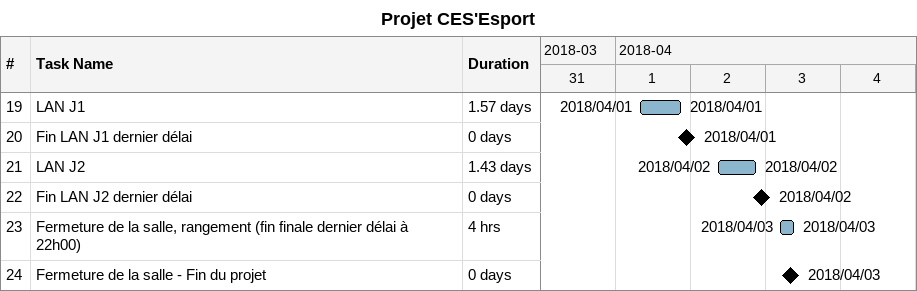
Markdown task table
Projet CES'Esport

| ID | Task | Duration | Start | Finish |
|---|---|---|---|---|
| 19 | LAN J1 | 1.57d | 2018-04-01 | 2018-04-01 |
| 20 | Fin LAN J1 dernier délai | 0d | 2018-04-01 | 2018-04-01 |
| 21 | LAN J2 | 1.43d | 2018-04-02 | 2018-04-02 |
| 22 | Fin LAN J2 dernier délai | 0d | 2018-04-02 | 2018-04-02 |
| 23 | Fermeture de la salle, rangement (fin finale dernier délai à 22h00) | 4h | 2018-04-03 | 2018-04-03 |
| 24 | Fermeture de la salle - Fin du projet | 0d | 2018-04-03 | 2018-04-03 |
